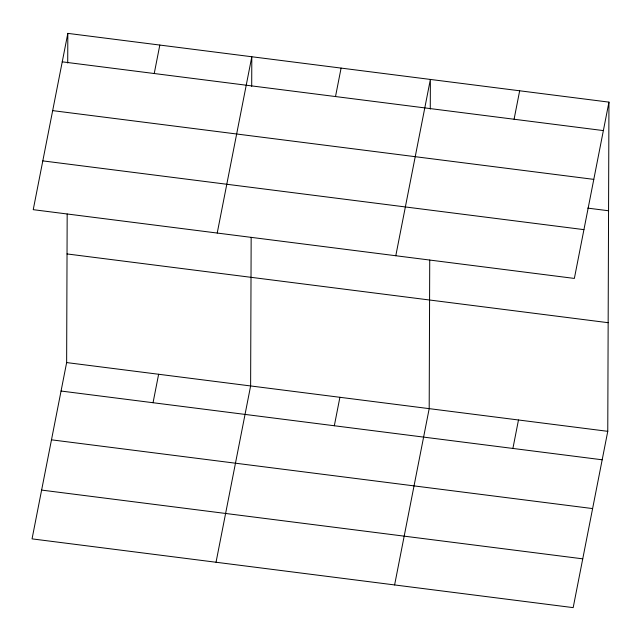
<?xml version="1.0" encoding="UTF-8"?>
<svg xmlns="http://www.w3.org/2000/svg" width="641" height="641" viewBox="0 0 641 641"><rect width="100%" height="100%" fill="white"/><g stroke="black" fill="none" stroke-linecap="round" stroke-linejoin="round"><path stroke-width="0.96" d="M608.95 102.127L574.36 278.426L33.236 209.671L67.826 33.372L608.95 102.127L607.764 431.329L573.174 607.628L32.05 538.873L66.64 362.574L67.177 213.966M67.714 63.002L67.826 33.372M251.16 237.338L250.623 385.954L216.033 562.253M251.697 86.375L251.809 56.753L217.219 233.052M429.726 260.03L429.19 408.637L394.608 584.937M430.271 109.066L430.375 79.436L395.793 255.735M154.233 73.515L159.817 45.062M153.047 402.716L158.631 374.264M335.507 96.551L341.092 68.09M334.322 425.752L339.906 397.292M514.082 119.242L519.667 90.782M512.896 448.444L518.481 419.983M62.241 61.832L603.365 130.588M52.666 110.621L593.798 179.376M587.725 208.117L608.557 210.761M42.811 160.883L583.935 229.638M67.033 253.94L608.157 322.695M66.64 362.574L607.764 431.329M61.055 391.034L602.179 459.789M51.48 439.822L592.613 508.577M41.625 490.085L582.749 558.84"/></g></svg>
